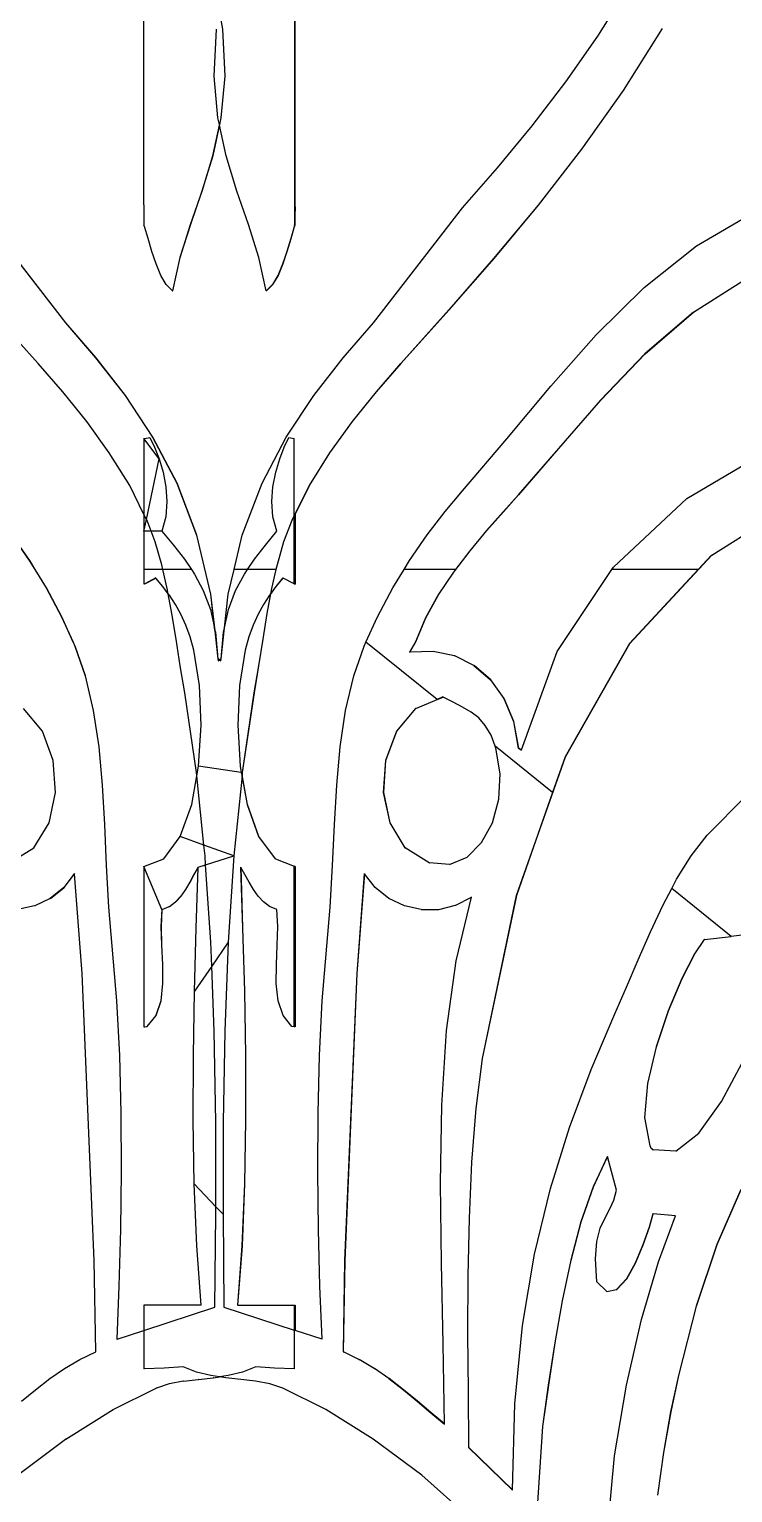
# Model space of a CAD drawing. Header units: inches. Extents: x 1397 to 20304, y -27267 to -746.
# Drawn here: x 2804.76 to 2811.62, y -9108.88 to -9094.61 of the extents above; entities that cross this region are included whole.
import ezdxf

# ---------------------------------------------------------------- set-up
doc = ezdxf.new("R2010")
doc.units = ezdxf.units.IN
doc.header["$LTSCALE"] = 17
doc.header["$MEASUREMENT"] = 0

msp = doc.modelspace()

# ---------------------------------------------------------------- linework, layer by layer
for p, q in [((2805.875, -9096.317), (2805.876, -9093.771)), ((2807.342, -9093.781), (2807.343, -9096.512)), ((2807.351, -9096.317), (2807.351, -9093.771)), ((2810.303, -9094.674), (2810.599, -9094.202)), ((2806.612, -9094.446), (2806.64, -9094.608)), ((2806.56, -9095.064), (2806.583, -9094.608)), ((2806.64, -9094.608), (2806.664, -9095.064)), ((2809.988, -9095.122), (2810.303, -9094.674)), ((2810.928, -9094.6), (2810.548, -9095.205)), ((2810.551, -9095.205), (2810.931, -9094.6)), ((2806.597, -9095.472), (2806.56, -9095.064)), ((2806.664, -9095.064), (2806.626, -9095.472)), ((2809.66, -9095.549), (2809.988, -9095.122)), ((2810.548, -9095.205), (2810.143, -9095.778)), ((2810.146, -9095.778), (2810.551, -9095.205)), ((2810.548, -9095.205), (2810.551, -9095.205)), ((2806.612, -9095.538), (2806.546, -9095.842)), ((2806.548, -9095.842), (2806.613, -9095.545)), ((2806.612, -9095.538), (2806.597, -9095.472)), ((2806.626, -9095.472), (2806.612, -9095.538)), ((2806.613, -9095.545), (2806.612, -9095.538)), ((2806.678, -9095.842), (2806.613, -9095.545)), ((2809.323, -9095.958), (2809.66, -9095.549)), ((2806.546, -9095.842), (2806.44, -9096.186)), ((2806.443, -9096.186), (2806.548, -9095.842)), ((2806.546, -9095.842), (2806.548, -9095.842)), ((2806.783, -9096.186), (2806.678, -9095.842)), ((2810.143, -9095.778), (2809.72, -9096.323)), ((2809.723, -9096.323), (2810.146, -9095.778)), ((2810.143, -9095.778), (2810.146, -9095.778)), ((2808.982, -9096.35), (2809.323, -9095.958)), ((2806.44, -9096.186), (2806.328, -9096.513)), ((2806.33, -9096.513), (2806.443, -9096.186)), ((2806.44, -9096.186), (2806.443, -9096.186)), ((2806.896, -9096.513), (2806.783, -9096.186)), ((2804.242, -9096.35), (2805.111, -9097.47)), ((2805.113, -9097.47), (2804.245, -9096.35)), ((2805.876, -9096.32), (2805.875, -9096.317)), ((2805.876, -9096.32), (2805.876, -9096.52)), ((2807.35, -9096.34), (2807.343, -9096.512)), ((2807.35, -9096.32), (2807.351, -9096.317)), ((2807.35, -9096.34), (2807.35, -9096.32)), ((2807.35, -9096.52), (2807.35, -9096.34)), ((2808.113, -9097.47), (2808.982, -9096.35)), ((2809.72, -9096.323), (2809.286, -9096.845)), ((2809.289, -9096.845), (2809.723, -9096.323)), ((2809.72, -9096.323), (2809.723, -9096.323)), ((2811.263, -9096.719), (2811.826, -9096.392)), ((2805.881, -9096.533), (2805.876, -9096.52)), ((2805.917, -9096.65), (2805.881, -9096.533)), ((2806.328, -9096.513), (2806.226, -9096.834)), ((2806.229, -9096.834), (2806.33, -9096.513)), ((2806.328, -9096.513), (2806.33, -9096.513)), ((2806.997, -9096.834), (2806.896, -9096.513)), ((2807.342, -9096.536), (2807.307, -9096.65)), ((2807.31, -9096.65), (2807.345, -9096.533)), ((2807.343, -9096.512), (2807.342, -9096.523)), ((2807.342, -9096.523), (2807.343, -9096.533)), ((2807.342, -9096.536), (2807.343, -9096.533)), ((2807.343, -9096.533), (2807.35, -9096.52)), ((2807.345, -9096.533), (2807.343, -9096.533)), ((2807.345, -9096.533), (2807.35, -9096.52)), ((2805.954, -9096.774), (2805.917, -9096.65)), ((2807.307, -9096.65), (2807.269, -9096.774)), ((2807.272, -9096.774), (2807.31, -9096.65)), ((2807.31, -9096.65), (2807.307, -9096.65)), ((2810.754, -9097.125), (2811.263, -9096.719)), ((2805.995, -9096.896), (2805.954, -9096.774)), ((2806.226, -9096.834), (2806.154, -9097.159)), ((2806.157, -9097.159), (2806.229, -9096.834)), ((2806.226, -9096.834), (2806.229, -9096.834)), ((2807.069, -9097.159), (2806.997, -9096.834)), ((2807.269, -9096.774), (2807.229, -9096.896)), ((2807.231, -9096.896), (2807.272, -9096.774)), ((2807.272, -9096.774), (2807.269, -9096.774)), ((2809.286, -9096.845), (2808.849, -9097.346)), ((2808.852, -9097.346), (2809.289, -9096.845)), ((2809.286, -9096.845), (2809.289, -9096.845)), ((2806.041, -9097.008), (2805.995, -9096.896)), ((2806.093, -9097.098), (2806.041, -9097.008)), ((2807.183, -9097.008), (2807.13, -9097.098)), ((2807.133, -9097.098), (2807.186, -9097.008)), ((2807.229, -9096.896), (2807.183, -9097.008)), ((2807.186, -9097.008), (2807.183, -9097.008)), ((2807.186, -9097.008), (2807.231, -9096.896)), ((2807.231, -9096.896), (2807.229, -9096.896)), ((2806.154, -9097.159), (2806.093, -9097.098)), ((2806.154, -9097.159), (2806.157, -9097.159)), ((2807.071, -9097.157), (2807.069, -9097.159)), ((2807.072, -9097.159), (2807.069, -9097.159)), ((2807.13, -9097.098), (2807.071, -9097.157)), ((2807.071, -9097.157), (2807.072, -9097.159)), ((2807.072, -9097.159), (2807.133, -9097.098)), ((2807.133, -9097.098), (2807.13, -9097.098)), ((2810.285, -9097.588), (2810.754, -9097.125)), ((2811.236, -9097.368), (2811.751, -9097.04)), ((2804.844, -9097.868), (2804.374, -9097.346)), ((2808.849, -9097.346), (2808.379, -9097.868)), ((2808.382, -9097.868), (2808.852, -9097.346)), ((2808.849, -9097.346), (2808.852, -9097.346)), ((2811.233, -9097.368), (2810.761, -9097.774)), ((2810.764, -9097.774), (2811.236, -9097.368)), ((2811.233, -9097.368), (2811.236, -9097.368)), ((2805.113, -9097.47), (2805.111, -9097.47)), ((2805.111, -9097.47), (2805.405, -9097.813)), ((2805.408, -9097.813), (2805.113, -9097.47)), ((2807.818, -9097.813), (2808.113, -9097.47)), ((2809.843, -9098.088), (2810.285, -9097.588)), ((2805.085, -9098.144), (2804.844, -9097.868)), ((2805.408, -9097.813), (2805.405, -9097.813)), ((2805.405, -9097.813), (2805.692, -9098.181)), ((2805.695, -9098.181), (2805.408, -9097.813)), ((2807.532, -9098.181), (2807.818, -9097.813)), ((2808.379, -9097.868), (2808.139, -9098.144)), ((2808.142, -9098.144), (2808.382, -9097.868)), ((2808.379, -9097.868), (2808.382, -9097.868)), ((2810.761, -9097.774), (2810.327, -9098.227)), ((2810.33, -9098.227), (2810.764, -9097.774)), ((2810.761, -9097.774), (2810.764, -9097.774)), ((2805.319, -9098.434), (2805.085, -9098.144)), ((2808.139, -9098.144), (2807.905, -9098.434)), ((2807.908, -9098.434), (2808.142, -9098.144)), ((2808.139, -9098.144), (2808.142, -9098.144)), ((2809.413, -9098.601), (2809.843, -9098.088)), ((2805.692, -9098.181), (2805.959, -9098.585)), ((2805.695, -9098.181), (2805.692, -9098.181)), ((2805.962, -9098.585), (2805.695, -9098.181)), ((2807.264, -9098.585), (2807.532, -9098.181)), ((2810.327, -9098.227), (2809.919, -9098.697)), ((2809.922, -9098.697), (2810.33, -9098.227)), ((2810.327, -9098.227), (2810.33, -9098.227)), ((2805.538, -9098.738), (2805.319, -9098.434)), ((2807.905, -9098.434), (2807.685, -9098.738)), ((2807.688, -9098.738), (2807.908, -9098.434)), ((2807.905, -9098.434), (2807.908, -9098.434)), ((2805.962, -9098.585), (2805.959, -9098.585)), ((2805.959, -9098.585), (2806.195, -9099.036)), ((2806.198, -9099.036), (2805.962, -9098.585)), ((2807.028, -9099.036), (2807.264, -9098.585)), ((2806.024, -9098.798), (2805.876, -9098.599)), ((2805.876, -9098.599), (2805.876, -9099.34)), ((2805.876, -9098.599), (2805.882, -9098.599)), ((2805.882, -9098.599), (2805.934, -9098.59)), ((2805.934, -9098.59), (2805.979, -9098.683)), ((2805.979, -9098.683), (2806.024, -9098.798)), ((2807.2, -9098.798), (2807.244, -9098.683)), ((2807.244, -9098.683), (2807.29, -9098.59)), ((2807.29, -9098.59), (2807.342, -9098.599)), ((2807.342, -9099.351), (2807.342, -9098.599)), ((2808.982, -9099.108), (2809.413, -9098.601)), ((2809.919, -9098.697), (2809.527, -9099.15)), ((2809.529, -9099.15), (2809.922, -9098.697)), ((2809.919, -9098.697), (2809.922, -9098.697)), ((2811.171, -9099.184), (2812.021, -9098.682)), ((2805.737, -9099.059), (2805.538, -9098.738)), ((2805.9, -9099.388), (2806.024, -9098.798)), ((2806.024, -9098.798), (2806.062, -9098.928)), ((2807.161, -9098.928), (2807.2, -9098.798)), ((2807.685, -9098.738), (2807.487, -9099.059)), ((2807.49, -9099.059), (2807.688, -9098.738)), ((2807.685, -9098.738), (2807.688, -9098.738)), ((2806.062, -9098.928), (2806.09, -9099.069)), ((2807.134, -9099.069), (2807.161, -9098.928)), ((2805.876, -9099.34), (2805.737, -9099.059)), ((2806.09, -9099.069), (2806.1, -9099.215)), ((2806.198, -9099.036), (2806.195, -9099.036)), ((2806.195, -9099.036), (2806.388, -9099.543)), ((2806.391, -9099.543), (2806.198, -9099.036)), ((2806.835, -9099.543), (2807.028, -9099.036)), ((2807.123, -9099.215), (2807.134, -9099.069)), ((2807.35, -9099.34), (2807.49, -9099.059)), ((2807.487, -9099.059), (2807.35, -9099.334)), ((2807.487, -9099.059), (2807.49, -9099.059)), ((2808.813, -9099.311), (2808.982, -9099.108)), ((2809.527, -9099.15), (2809.378, -9099.316)), ((2809.381, -9099.316), (2809.529, -9099.15)), ((2809.527, -9099.15), (2809.529, -9099.15)), ((2811.412, -9099.737), (2812.388, -9099.121)), ((2806.1, -9099.215), (2806.089, -9099.362)), ((2807.134, -9099.362), (2807.123, -9099.215)), ((2810.454, -9099.854), (2811.171, -9099.184)), ((2805.876, -9099.34), (2805.876, -9099.503)), ((2805.9, -9099.388), (2805.876, -9099.34)), ((2805.876, -9099.503), (2805.9, -9099.388)), ((2805.906, -9099.399), (2805.9, -9099.388)), ((2805.945, -9099.503), (2805.906, -9099.399)), ((2806.089, -9099.362), (2806.051, -9099.503)), ((2807.172, -9099.503), (2807.134, -9099.362)), ((2807.318, -9099.399), (2807.238, -9099.608)), ((2807.342, -9099.351), (2807.318, -9099.399)), ((2807.35, -9099.334), (2807.342, -9099.351)), ((2807.342, -9099.357), (2807.35, -9099.34)), ((2807.342, -9099.357), (2807.342, -9099.351)), ((2807.342, -9099.462), (2807.342, -9099.357)), ((2807.35, -9099.334), (2807.35, -9099.34)), ((2807.35, -9099.34), (2807.35, -9099.503)), ((2808.638, -9099.539), (2808.813, -9099.311)), ((2809.378, -9099.316), (2809.217, -9099.498)), ((2809.22, -9099.498), (2809.381, -9099.316)), ((2809.378, -9099.316), (2809.381, -9099.316)), ((2804.585, -9099.539), (2804.758, -9099.79)), ((2804.76, -9099.79), (2804.588, -9099.539)), ((2805.876, -9099.503), (2805.876, -9099.878)), ((2805.945, -9099.503), (2805.876, -9099.503)), ((2806.051, -9099.503), (2805.945, -9099.503)), ((2805.985, -9099.608), (2805.945, -9099.503)), ((2806.051, -9099.503), (2806.163, -9099.639)), ((2806.391, -9099.543), (2806.388, -9099.543)), ((2806.388, -9099.543), (2806.526, -9100.117)), ((2806.529, -9100.117), (2806.391, -9099.543)), ((2806.755, -9099.878), (2806.835, -9099.543)), ((2807.06, -9099.639), (2807.172, -9099.503)), ((2807.35, -9099.503), (2807.342, -9099.462)), ((2807.342, -9099.503), (2807.342, -9099.462)), ((2807.342, -9099.503), (2807.35, -9099.503)), ((2807.342, -9099.878), (2807.342, -9099.503)), ((2807.35, -9099.503), (2807.35, -9099.878)), ((2808.466, -9099.79), (2808.638, -9099.539)), ((2809.217, -9099.498), (2809.053, -9099.695)), ((2809.056, -9099.695), (2809.22, -9099.498)), ((2809.217, -9099.498), (2809.22, -9099.498)), ((2806.05, -9099.83), (2805.985, -9099.608)), ((2806.163, -9099.639), (2806.27, -9099.775)), ((2806.953, -9099.775), (2807.06, -9099.639)), ((2807.238, -9099.608), (2807.174, -9099.83)), ((2808.896, -9099.904), (2809.056, -9099.695)), ((2809.053, -9099.695), (2808.913, -9099.878)), ((2809.053, -9099.695), (2809.056, -9099.695)), ((2804.76, -9099.79), (2804.758, -9099.79)), ((2804.758, -9099.79), (2804.812, -9099.878)), ((2804.814, -9099.878), (2804.76, -9099.79)), ((2806.061, -9099.878), (2806.05, -9099.83)), ((2806.27, -9099.775), (2806.339, -9099.878)), ((2806.884, -9099.878), (2806.953, -9099.775)), ((2807.174, -9099.83), (2807.163, -9099.878)), ((2808.412, -9099.878), (2808.466, -9099.79)), ((2810.438, -9099.878), (2810.454, -9099.854)), ((2810.614, -9100.599), (2811.412, -9099.737)), ((2811.409, -9099.737), (2811.279, -9099.878)), ((2811.409, -9099.737), (2811.412, -9099.737)), ((2804.812, -9099.878), (2804.814, -9099.878)), ((2804.812, -9099.878), (2804.922, -9100.057)), ((2804.925, -9100.057), (2804.814, -9099.878)), ((2805.876, -9099.878), (2805.876, -9100.021)), ((2806.061, -9099.878), (2805.876, -9099.878)), ((2805.992, -9099.959), (2805.885, -9100.018)), ((2805.885, -9100.018), (2805.993, -9099.96)), ((2805.993, -9099.96), (2805.992, -9099.959)), ((2806.06, -9100.043), (2805.993, -9099.96)), ((2806.339, -9099.878), (2806.061, -9099.878)), ((2806.103, -9100.063), (2806.061, -9099.878)), ((2806.339, -9099.878), (2806.368, -9099.921)), ((2806.368, -9099.921), (2806.454, -9100.082)), ((2806.697, -9100.117), (2806.755, -9099.878)), ((2806.884, -9099.878), (2806.755, -9099.878)), ((2806.77, -9100.082), (2806.855, -9099.921)), ((2806.855, -9099.921), (2806.884, -9099.878)), ((2807.163, -9099.878), (2806.884, -9099.878)), ((2807.163, -9099.878), (2807.121, -9100.063)), ((2807.231, -9099.959), (2807.163, -9100.043)), ((2807.166, -9100.043), (2807.233, -9099.96)), ((2807.233, -9099.96), (2807.231, -9099.959)), ((2807.342, -9100.018), (2807.233, -9099.96)), ((2807.342, -9099.878), (2807.35, -9099.878)), ((2807.342, -9100.016), (2807.342, -9099.878)), ((2807.35, -9099.878), (2807.35, -9100.021)), ((2808.301, -9100.057), (2808.412, -9099.878)), ((2808.913, -9099.878), (2808.412, -9099.878)), ((2808.893, -9099.904), (2808.746, -9100.123)), ((2808.749, -9100.123), (2808.896, -9099.904)), ((2808.913, -9099.878), (2808.893, -9099.904)), ((2808.893, -9099.904), (2808.896, -9099.904)), ((2809.904, -9100.678), (2810.438, -9099.878)), ((2811.279, -9099.878), (2810.438, -9099.878)), ((2811.279, -9099.878), (2810.611, -9100.599)), ((2804.922, -9100.057), (2805.072, -9100.337)), ((2804.925, -9100.057), (2804.922, -9100.057)), ((2805.075, -9100.337), (2804.925, -9100.057)), ((2805.885, -9100.018), (2805.876, -9100.021)), ((2805.885, -9100.018), (2805.885, -9100.016)), ((2806.112, -9100.113), (2806.06, -9100.043)), ((2806.112, -9100.113), (2806.103, -9100.063)), ((2806.124, -9100.128), (2806.112, -9100.113)), ((2806.148, -9100.306), (2806.112, -9100.113)), ((2806.182, -9100.218), (2806.124, -9100.128)), ((2806.454, -9100.082), (2806.523, -9100.268)), ((2806.529, -9100.117), (2806.526, -9100.117)), ((2806.526, -9100.117), (2806.56, -9100.421)), ((2806.565, -9100.446), (2806.529, -9100.117)), ((2806.661, -9100.446), (2806.697, -9100.117)), ((2806.701, -9100.268), (2806.77, -9100.082)), ((2807.1, -9100.128), (2807.042, -9100.218)), ((2807.111, -9100.113), (2807.075, -9100.306)), ((2807.078, -9100.306), (2807.114, -9100.113)), ((2807.111, -9100.113), (2807.1, -9100.128)), ((2807.121, -9100.063), (2807.111, -9100.113)), ((2807.115, -9100.107), (2807.111, -9100.113)), ((2807.114, -9100.113), (2807.166, -9100.043)), ((2807.114, -9100.113), (2807.115, -9100.107)), ((2807.163, -9100.043), (2807.115, -9100.107)), ((2807.166, -9100.043), (2807.163, -9100.043)), ((2807.342, -9100.016), (2807.35, -9100.021)), ((2807.342, -9100.018), (2807.342, -9100.016)), ((2807.342, -9100.018), (2807.35, -9100.021)), ((2808.152, -9100.337), (2808.301, -9100.057)), ((2808.746, -9100.123), (2808.621, -9100.349)), ((2808.623, -9100.349), (2808.749, -9100.123)), ((2808.746, -9100.123), (2808.749, -9100.123)), ((2806.235, -9100.314), (2806.182, -9100.218)), ((2806.523, -9100.268), (2806.563, -9100.446)), ((2806.661, -9100.446), (2806.701, -9100.268)), ((2807.042, -9100.218), (2806.988, -9100.314)), ((2805.075, -9100.337), (2805.072, -9100.337)), ((2805.072, -9100.337), (2805.184, -9100.586)), ((2805.186, -9100.585), (2805.075, -9100.337)), ((2806.19, -9100.557), (2806.148, -9100.306)), ((2806.283, -9100.419), (2806.235, -9100.314)), ((2806.325, -9100.534), (2806.283, -9100.419)), ((2806.565, -9100.446), (2806.56, -9100.421)), ((2806.56, -9100.421), (2806.563, -9100.446)), ((2806.941, -9100.419), (2806.899, -9100.534)), ((2806.988, -9100.314), (2806.941, -9100.419)), ((2807.075, -9100.306), (2807.034, -9100.557)), ((2807.037, -9100.557), (2807.078, -9100.306)), ((2807.075, -9100.306), (2807.078, -9100.306)), ((2808.04, -9100.585), (2808.152, -9100.337)), ((2808.621, -9100.349), (2808.525, -9100.581)), ((2808.528, -9100.581), (2808.623, -9100.349)), ((2808.621, -9100.349), (2808.623, -9100.349)), ((2805.184, -9100.586), (2805.186, -9100.585)), ((2805.204, -9100.624), (2805.186, -9100.585)), ((2806.23, -9100.815), (2806.19, -9100.557)), ((2806.361, -9100.664), (2806.325, -9100.534)), ((2806.563, -9100.446), (2806.568, -9100.472)), ((2806.563, -9100.446), (2806.596, -9100.747)), ((2806.574, -9100.487), (2806.565, -9100.446)), ((2806.568, -9100.472), (2806.565, -9100.446)), ((2806.568, -9100.472), (2806.572, -9100.487)), ((2806.572, -9100.487), (2806.574, -9100.487)), ((2806.572, -9100.487), (2806.596, -9100.747)), ((2806.599, -9100.747), (2806.574, -9100.487)), ((2806.627, -9100.747), (2806.661, -9100.446)), ((2806.627, -9100.747), (2806.652, -9100.487)), ((2806.652, -9100.487), (2806.661, -9100.446)), ((2806.899, -9100.534), (2806.863, -9100.664)), ((2807.034, -9100.557), (2806.993, -9100.815)), ((2806.996, -9100.815), (2807.037, -9100.557)), ((2807.034, -9100.557), (2807.037, -9100.557)), ((2808.023, -9100.624), (2808.04, -9100.585)), ((2808.734, -9101.144), (2808.04, -9100.585)), ((2808.525, -9100.581), (2808.466, -9100.685)), ((2808.469, -9100.684), (2808.528, -9100.581)), ((2808.525, -9100.581), (2808.528, -9100.581)), ((2805.184, -9100.586), (2805.201, -9100.624)), ((2805.201, -9100.624), (2805.302, -9100.913)), ((2805.204, -9100.624), (2805.201, -9100.624)), ((2805.305, -9100.913), (2805.204, -9100.624)), ((2806.416, -9101.007), (2806.361, -9100.664)), ((2806.863, -9100.664), (2806.807, -9101.007)), ((2807.922, -9100.913), (2808.023, -9100.624)), ((2808.466, -9100.685), (2808.469, -9100.684)), ((2808.696, -9100.675), (2808.469, -9100.684)), ((2808.905, -9100.719), (2808.696, -9100.675)), ((2808.905, -9100.719), (2808.908, -9100.719)), ((2809.094, -9100.812), (2808.908, -9100.719)), ((2809.557, -9101.637), (2809.904, -9100.678)), ((2810.611, -9100.599), (2809.982, -9101.705)), ((2809.985, -9101.705), (2810.614, -9100.599)), ((2810.611, -9100.599), (2810.614, -9100.599)), ((2806.274, -9101.079), (2806.23, -9100.815)), ((2806.596, -9100.747), (2806.599, -9100.747)), ((2806.596, -9100.747), (2806.598, -9100.768)), ((2806.598, -9100.768), (2806.613, -9100.757)), ((2806.613, -9100.757), (2806.599, -9100.747)), ((2806.599, -9100.749), (2806.599, -9100.747)), ((2806.613, -9100.757), (2806.627, -9100.747)), ((2806.613, -9100.757), (2806.626, -9100.768)), ((2806.626, -9100.768), (2806.627, -9100.747)), ((2806.993, -9100.815), (2806.95, -9101.079)), ((2806.952, -9101.079), (2806.996, -9100.815)), ((2806.993, -9100.815), (2806.996, -9100.815)), ((2809.094, -9100.812), (2809.097, -9100.812)), ((2809.094, -9100.812), (2809.256, -9100.952)), ((2809.259, -9100.952), (2809.097, -9100.812)), ((2805.302, -9100.913), (2805.382, -9101.251)), ((2805.305, -9100.913), (2805.302, -9100.913)), ((2805.385, -9101.251), (2805.305, -9100.913)), ((2806.433, -9101.396), (2806.416, -9101.007)), ((2806.807, -9101.007), (2806.791, -9101.396)), ((2807.841, -9101.251), (2807.922, -9100.913)), ((2809.256, -9100.952), (2809.386, -9101.135)), ((2809.256, -9100.952), (2809.259, -9100.952)), ((2809.389, -9101.135), (2809.259, -9100.952)), ((2806.389, -9101.856), (2806.274, -9101.079)), ((2806.95, -9101.079), (2806.835, -9101.856)), ((2806.838, -9101.856), (2806.952, -9101.079)), ((2806.95, -9101.079), (2806.952, -9101.079)), ((2808.526, -9101.233), (2808.734, -9101.144)), ((2808.79, -9101.12), (2808.734, -9101.144)), ((2808.734, -9101.144), (2808.792, -9101.121)), ((2808.792, -9101.121), (2808.79, -9101.12)), ((2808.891, -9101.172), (2808.792, -9101.121)), ((2809.386, -9101.135), (2809.478, -9101.358)), ((2809.386, -9101.135), (2809.389, -9101.135)), ((2809.481, -9101.358), (2809.389, -9101.135)), ((2804.887, -9101.453), (2804.7, -9101.233)), ((2805.382, -9101.251), (2805.435, -9101.607)), ((2805.385, -9101.251), (2805.382, -9101.251)), ((2805.438, -9101.607), (2805.385, -9101.251)), ((2807.788, -9101.607), (2807.841, -9101.251)), ((2808.524, -9101.233), (2808.337, -9101.453)), ((2808.34, -9101.453), (2808.526, -9101.233)), ((2808.526, -9101.233), (2808.524, -9101.233)), ((2808.983, -9101.219), (2808.891, -9101.172)), ((2809.066, -9101.267), (2808.983, -9101.219)), ((2809.14, -9101.325), (2809.066, -9101.267)), ((2806.409, -9101.796), (2806.433, -9101.396)), ((2806.791, -9101.396), (2806.815, -9101.796)), ((2809.204, -9101.398), (2809.14, -9101.325)), ((2809.26, -9101.493), (2809.204, -9101.398)), ((2809.478, -9101.358), (2809.481, -9101.358)), ((2809.478, -9101.358), (2809.527, -9101.618)), ((2809.529, -9101.618), (2809.481, -9101.358)), ((2804.992, -9101.739), (2804.887, -9101.453)), ((2808.337, -9101.453), (2808.232, -9101.739)), ((2808.235, -9101.739), (2808.34, -9101.453)), ((2808.337, -9101.453), (2808.34, -9101.453)), ((2809.299, -9101.599), (2809.26, -9101.493)), ((2805.435, -9101.607), (2805.468, -9101.979)), ((2805.438, -9101.607), (2805.435, -9101.607)), ((2805.471, -9101.979), (2805.438, -9101.607)), ((2807.755, -9101.979), (2807.788, -9101.607)), ((2809.86, -9102.051), (2809.299, -9101.599)), ((2809.306, -9101.618), (2809.299, -9101.599)), ((2809.348, -9101.868), (2809.306, -9101.618)), ((2809.51, -9103.055), (2809.985, -9101.705)), ((2809.527, -9101.618), (2809.529, -9101.618)), ((2809.557, -9101.637), (2809.529, -9101.618)), ((2809.529, -9101.618), (2809.556, -9101.639)), ((2809.556, -9101.639), (2809.557, -9101.637)), ((2809.982, -9101.705), (2809.86, -9102.051)), ((2809.982, -9101.705), (2809.985, -9101.705)), ((2805.014, -9102.05), (2804.992, -9101.739)), ((2806.392, -9101.889), (2806.389, -9101.856)), ((2806.392, -9101.889), (2806.409, -9101.796)), ((2806.825, -9101.855), (2806.409, -9101.796)), ((2806.815, -9101.796), (2806.825, -9101.855)), ((2806.835, -9101.856), (2806.825, -9101.855)), ((2806.825, -9101.855), (2806.832, -9101.889)), ((2806.835, -9101.856), (2806.833, -9101.879)), ((2806.834, -9101.889), (2806.838, -9101.856)), ((2806.835, -9101.856), (2806.838, -9101.856)), ((2808.232, -9101.739), (2808.21, -9102.05)), ((2808.213, -9102.05), (2808.235, -9101.739)), ((2808.232, -9101.739), (2808.235, -9101.739)), ((2809.335, -9102.116), (2809.348, -9101.868)), ((2805.468, -9101.979), (2805.49, -9102.365)), ((2805.471, -9101.979), (2805.468, -9101.979)), ((2805.493, -9102.365), (2805.471, -9101.979)), ((2806.342, -9102.17), (2806.392, -9101.889)), ((2806.461, -9102.565), (2806.392, -9101.889)), ((2806.832, -9101.889), (2806.752, -9102.669)), ((2806.833, -9101.879), (2806.832, -9101.889)), ((2806.832, -9101.889), (2806.833, -9101.899)), ((2806.834, -9101.889), (2806.833, -9101.879)), ((2806.833, -9101.899), (2806.834, -9101.889)), ((2806.833, -9101.899), (2806.882, -9102.17)), ((2806.885, -9102.17), (2806.834, -9101.889)), ((2807.734, -9102.365), (2807.755, -9101.979)), ((2804.951, -9102.348), (2805.014, -9102.05)), ((2808.21, -9102.05), (2808.213, -9102.05)), ((2808.21, -9102.05), (2808.272, -9102.348)), ((2808.275, -9102.348), (2808.213, -9102.05)), ((2809.273, -9102.346), (2809.335, -9102.116)), ((2809.86, -9102.051), (2809.507, -9103.055)), ((2811.367, -9102.468), (2811.749, -9102.084)), ((2806.229, -9102.482), (2806.342, -9102.17)), ((2806.885, -9102.17), (2806.882, -9102.17)), ((2806.882, -9102.17), (2806.994, -9102.482)), ((2806.997, -9102.482), (2806.885, -9102.17)), ((2804.802, -9102.59), (2804.951, -9102.348)), ((2805.49, -9102.365), (2805.508, -9102.763)), ((2805.493, -9102.365), (2805.49, -9102.365)), ((2805.511, -9102.763), (2805.493, -9102.365)), ((2807.715, -9102.763), (2807.734, -9102.365)), ((2808.272, -9102.348), (2808.275, -9102.348)), ((2808.272, -9102.348), (2808.421, -9102.59)), ((2808.424, -9102.59), (2808.275, -9102.348)), ((2809.168, -9102.54), (2809.273, -9102.346)), ((2806.069, -9102.697), (2806.229, -9102.482)), ((2806.461, -9102.565), (2806.229, -9102.482)), ((2806.752, -9102.669), (2806.461, -9102.565)), ((2806.472, -9102.669), (2806.461, -9102.565)), ((2806.997, -9102.482), (2806.994, -9102.482)), ((2806.994, -9102.482), (2807.154, -9102.697)), ((2807.157, -9102.697), (2806.997, -9102.482)), ((2809.027, -9102.681), (2809.168, -9102.54)), ((2811.213, -9102.668), (2811.367, -9102.468)), ((2804.566, -9102.738), (2804.802, -9102.59)), ((2805.876, -9102.773), (2806.069, -9102.697)), ((2806.477, -9102.756), (2806.472, -9102.669)), ((2806.477, -9102.756), (2806.752, -9102.669)), ((2806.752, -9102.669), (2806.696, -9103.512)), ((2807.157, -9102.697), (2807.154, -9102.697)), ((2807.157, -9102.697), (2807.342, -9102.771)), ((2808.421, -9102.59), (2808.424, -9102.59)), ((2808.658, -9102.738), (2808.424, -9102.59)), ((2808.855, -9102.753), (2809.027, -9102.681)), ((2811.07, -9102.897), (2811.213, -9102.668)), ((2805.199, -9102.841), (2805.094, -9102.979)), ((2805.097, -9102.979), (2805.199, -9102.845)), ((2805.199, -9102.845), (2805.199, -9102.841)), ((2805.273, -9103.816), (2805.199, -9102.845)), ((2805.508, -9102.763), (2805.531, -9103.171)), ((2805.511, -9102.763), (2805.508, -9102.763)), ((2805.534, -9103.171), (2805.511, -9102.763)), ((2805.876, -9102.773), (2805.876, -9104.336)), ((2806.051, -9103.194), (2805.876, -9102.773)), ((2806.363, -9102.852), (2806.322, -9102.925)), ((2806.325, -9102.925), (2806.366, -9102.852)), ((2806.405, -9102.779), (2806.363, -9102.852)), ((2806.366, -9102.852), (2806.363, -9102.852)), ((2806.366, -9102.852), (2806.405, -9102.784)), ((2806.385, -9103.374), (2806.405, -9102.784)), ((2806.405, -9102.779), (2806.477, -9102.756)), ((2806.405, -9102.784), (2806.405, -9102.779)), ((2806.527, -9103.512), (2806.477, -9102.756)), ((2806.819, -9102.779), (2806.838, -9103.374)), ((2806.822, -9102.784), (2806.819, -9102.779)), ((2806.841, -9103.374), (2806.822, -9102.784)), ((2806.861, -9102.852), (2806.822, -9102.784)), ((2806.901, -9102.925), (2806.861, -9102.852)), ((2807.35, -9102.773), (2807.342, -9102.771)), ((2807.342, -9102.793), (2807.342, -9102.771)), ((2807.342, -9102.793), (2807.35, -9102.773)), ((2807.342, -9104.336), (2807.342, -9102.793)), ((2807.35, -9102.773), (2807.35, -9104.336)), ((2807.692, -9103.171), (2807.715, -9102.763)), ((2808.025, -9102.841), (2807.951, -9103.816)), ((2807.954, -9103.816), (2808.027, -9102.845)), ((2808.027, -9102.845), (2808.025, -9102.841)), ((2808.129, -9102.979), (2808.027, -9102.845)), ((2808.658, -9102.738), (2808.661, -9102.738)), ((2808.855, -9102.753), (2808.661, -9102.738)), ((2805.094, -9102.979), (2804.962, -9103.084)), ((2804.964, -9103.084), (2805.097, -9102.979)), ((2805.097, -9102.979), (2805.094, -9102.979)), ((2806.281, -9102.996), (2806.235, -9103.061)), ((2806.238, -9103.061), (2806.283, -9102.996)), ((2806.322, -9102.925), (2806.281, -9102.996)), ((2806.281, -9102.996), (2806.283, -9102.996)), ((2806.283, -9102.996), (2806.325, -9102.925)), ((2806.322, -9102.925), (2806.325, -9102.925)), ((2806.943, -9102.996), (2806.901, -9102.925)), ((2806.988, -9103.061), (2806.943, -9102.996)), ((2808.262, -9103.084), (2808.129, -9102.979)), ((2810.938, -9103.147), (2811.022, -9102.988)), ((2811.022, -9102.988), (2811.07, -9102.897)), ((2811.602, -9103.455), (2811.022, -9102.988)), ((2804.962, -9103.084), (2804.812, -9103.156)), ((2804.964, -9103.084), (2804.962, -9103.084)), ((2806.126, -9103.163), (2806.183, -9103.117)), ((2806.235, -9103.061), (2806.183, -9103.117)), ((2806.183, -9103.117), (2806.186, -9103.117)), ((2806.186, -9103.117), (2806.238, -9103.061)), ((2806.235, -9103.061), (2806.238, -9103.061)), ((2807.04, -9103.117), (2806.988, -9103.061)), ((2807.101, -9103.163), (2807.04, -9103.117)), ((2808.415, -9103.156), (2808.262, -9103.084)), ((2808.752, -9103.191), (2808.915, -9103.15)), ((2808.915, -9103.15), (2808.918, -9103.15)), ((2808.918, -9103.15), (2809.07, -9103.071)), ((2808.919, -9103.693), (2809.07, -9103.071)), ((2809.07, -9103.071), (2809.07, -9103.07)), ((2809.507, -9103.055), (2809.173, -9104.646)), ((2809.176, -9104.646), (2809.51, -9103.055)), ((2809.507, -9103.055), (2809.51, -9103.055)), ((2810.814, -9103.412), (2810.938, -9103.147)), ((2804.809, -9103.156), (2804.647, -9103.192)), ((2804.812, -9103.156), (2804.809, -9103.156)), ((2805.531, -9103.171), (2805.609, -9104.084)), ((2805.534, -9103.171), (2805.531, -9103.171)), ((2805.612, -9104.084), (2805.534, -9103.171)), ((2806.051, -9103.194), (2806.043, -9103.358)), ((2806.045, -9103.358), (2806.054, -9103.194)), ((2806.051, -9103.194), (2806.054, -9103.194)), ((2806.054, -9103.194), (2806.123, -9103.163)), ((2806.123, -9103.163), (2806.126, -9103.163)), ((2807.172, -9103.194), (2807.101, -9103.163)), ((2807.181, -9103.358), (2807.172, -9103.194)), ((2807.614, -9104.084), (2807.692, -9103.171)), ((2808.58, -9103.192), (2808.415, -9103.156)), ((2808.58, -9103.192), (2808.583, -9103.192)), ((2808.583, -9103.192), (2808.749, -9103.191)), ((2808.749, -9103.191), (2808.752, -9103.191)), ((2806.043, -9103.358), (2806.048, -9103.54)), ((2806.043, -9103.358), (2806.045, -9103.358)), ((2806.051, -9103.54), (2806.045, -9103.358)), ((2806.369, -9103.989), (2806.385, -9103.374)), ((2806.838, -9103.374), (2806.855, -9103.989)), ((2806.841, -9103.374), (2806.838, -9103.374)), ((2806.858, -9103.989), (2806.841, -9103.374)), ((2807.176, -9103.54), (2807.181, -9103.358)), ((2810.696, -9103.682), (2810.814, -9103.412)), ((2806.048, -9103.54), (2806.051, -9103.54)), ((2806.048, -9103.54), (2806.056, -9103.729)), ((2806.059, -9103.729), (2806.051, -9103.54)), ((2806.536, -9103.745), (2806.527, -9103.512)), ((2806.696, -9103.512), (2806.536, -9103.745)), ((2806.696, -9103.512), (2806.663, -9104.38)), ((2807.167, -9103.729), (2807.176, -9103.54)), ((2811.338, -9103.484), (2811.245, -9103.625)), ((2811.247, -9103.625), (2811.341, -9103.484)), ((2811.341, -9103.484), (2811.338, -9103.484)), ((2811.341, -9103.484), (2811.602, -9103.455)), ((2811.707, -9103.443), (2811.602, -9103.455)), ((2808.827, -9104.374), (2808.919, -9103.693)), ((2810.581, -9103.951), (2810.696, -9103.682)), ((2811.245, -9103.625), (2811.121, -9103.867)), ((2811.124, -9103.867), (2811.247, -9103.625)), ((2811.245, -9103.625), (2811.247, -9103.625)), ((2805.39, -9106.616), (2805.273, -9103.816)), ((2806.056, -9103.729), (2806.059, -9103.729)), ((2806.056, -9103.729), (2806.057, -9103.914)), ((2806.06, -9103.914), (2806.059, -9103.729)), ((2806.536, -9103.745), (2806.369, -9103.989)), ((2806.56, -9104.38), (2806.536, -9103.745)), ((2807.166, -9103.914), (2807.167, -9103.729)), ((2807.951, -9103.816), (2807.833, -9106.616)), ((2807.836, -9106.616), (2807.954, -9103.816)), ((2807.954, -9103.816), (2807.951, -9103.816)), ((2811.121, -9103.867), (2810.989, -9104.18)), ((2810.992, -9104.18), (2811.124, -9103.867)), ((2811.121, -9103.867), (2811.124, -9103.867)), ((2806.057, -9103.914), (2806.039, -9104.084)), ((2806.042, -9104.084), (2806.06, -9103.914)), ((2806.057, -9103.914), (2806.06, -9103.914)), ((2806.358, -9104.617), (2806.369, -9103.989)), ((2806.855, -9103.989), (2806.866, -9104.617)), ((2806.858, -9103.989), (2806.855, -9103.989)), ((2806.868, -9104.617), (2806.858, -9103.989)), ((2807.184, -9104.084), (2807.166, -9103.914)), ((2810.469, -9104.21), (2810.581, -9103.951)), ((2805.609, -9104.084), (2805.637, -9104.618)), ((2805.612, -9104.084), (2805.609, -9104.084)), ((2805.639, -9104.618), (2805.612, -9104.084)), ((2806.039, -9104.084), (2805.992, -9104.227)), ((2805.995, -9104.227), (2806.042, -9104.084)), ((2806.039, -9104.084), (2806.042, -9104.084)), ((2807.232, -9104.227), (2807.184, -9104.084)), ((2807.587, -9104.618), (2807.614, -9104.084)), ((2805.992, -9104.227), (2805.904, -9104.335)), ((2805.907, -9104.335), (2805.995, -9104.227)), ((2805.992, -9104.227), (2805.995, -9104.227)), ((2807.319, -9104.335), (2807.232, -9104.227)), ((2810.238, -9104.754), (2810.469, -9104.21)), ((2810.989, -9104.18), (2810.87, -9104.531)), ((2810.873, -9104.531), (2810.992, -9104.18)), ((2810.989, -9104.18), (2810.992, -9104.18)), ((2805.876, -9104.336), (2805.885, -9104.336)), ((2805.885, -9104.336), (2805.904, -9104.335)), ((2805.904, -9104.335), (2805.907, -9104.335)), ((2806.575, -9105.266), (2806.56, -9104.38)), ((2806.663, -9104.38), (2806.648, -9105.266)), ((2807.342, -9104.336), (2807.319, -9104.335)), ((2807.35, -9104.336), (2807.342, -9104.336)), ((2808.781, -9105.101), (2808.827, -9104.374)), ((2810.87, -9104.531), (2810.786, -9104.888)), ((2810.789, -9104.888), (2810.873, -9104.531)), ((2810.87, -9104.531), (2810.873, -9104.531)), ((2805.637, -9104.618), (2805.651, -9105.178)), ((2805.639, -9104.618), (2805.637, -9104.618)), ((2805.654, -9105.178), (2805.639, -9104.618)), ((2806.356, -9105.246), (2806.358, -9104.617)), ((2806.866, -9104.617), (2806.867, -9105.246)), ((2806.868, -9104.617), (2806.866, -9104.617)), ((2806.87, -9105.246), (2806.868, -9104.617)), ((2807.573, -9105.178), (2807.587, -9104.618)), ((2809.173, -9104.646), (2809.112, -9105.134)), ((2809.114, -9105.134), (2809.176, -9104.646)), ((2809.173, -9104.646), (2809.176, -9104.646)), ((2811.506, -9105.066), (2811.709, -9104.687)), ((2810.026, -9105.319), (2810.238, -9104.754)), ((2810.786, -9104.888), (2810.758, -9105.221)), ((2810.761, -9105.221), (2810.789, -9104.888)), ((2810.786, -9104.888), (2810.789, -9104.888)), ((2808.769, -9105.862), (2808.781, -9105.101)), ((2809.112, -9105.134), (2809.07, -9105.656)), ((2809.073, -9105.656), (2809.114, -9105.134)), ((2809.112, -9105.134), (2809.114, -9105.134)), ((2811.287, -9105.373), (2811.506, -9105.066)), ((2805.651, -9105.178), (2805.653, -9105.748)), ((2805.654, -9105.178), (2805.651, -9105.178)), ((2805.656, -9105.748), (2805.654, -9105.178)), ((2806.366, -9105.868), (2806.356, -9105.246)), ((2806.576, -9106.091), (2806.575, -9105.266)), ((2806.648, -9105.266), (2806.647, -9106.165)), ((2806.867, -9105.246), (2806.857, -9105.868)), ((2806.86, -9105.868), (2806.87, -9105.246)), ((2806.87, -9105.246), (2806.867, -9105.246)), ((2807.57, -9105.748), (2807.573, -9105.178)), ((2810.758, -9105.221), (2810.761, -9105.221)), ((2810.758, -9105.221), (2810.808, -9105.496)), ((2810.811, -9105.496), (2810.761, -9105.221)), ((2809.839, -9105.915), (2810.026, -9105.319)), ((2811.062, -9105.549), (2811.287, -9105.373)), ((2810.808, -9105.496), (2810.814, -9105.509)), ((2810.808, -9105.496), (2810.811, -9105.496)), ((2810.817, -9105.509), (2810.811, -9105.496)), ((2810.814, -9105.509), (2810.817, -9105.509)), ((2810.814, -9105.509), (2810.818, -9105.516)), ((2810.82, -9105.516), (2810.817, -9105.509)), ((2810.818, -9105.516), (2810.823, -9105.523)), ((2810.818, -9105.516), (2810.82, -9105.516)), ((2810.825, -9105.523), (2810.82, -9105.516)), ((2810.823, -9105.523), (2810.825, -9105.523)), ((2810.823, -9105.523), (2810.828, -9105.528)), ((2810.831, -9105.528), (2810.825, -9105.523)), ((2810.828, -9105.528), (2810.831, -9105.528)), ((2810.828, -9105.528), (2810.837, -9105.537)), ((2810.84, -9105.537), (2810.831, -9105.528)), ((2810.837, -9105.537), (2810.84, -9105.537)), ((2811.062, -9105.549), (2810.84, -9105.537)), ((2809.07, -9105.656), (2809.046, -9106.203)), ((2809.049, -9106.203), (2809.073, -9105.656)), ((2809.07, -9105.656), (2809.073, -9105.656)), ((2810.395, -9105.6), (2810.255, -9105.897)), ((2810.258, -9105.897), (2810.396, -9105.603)), ((2810.396, -9105.603), (2810.395, -9105.6)), ((2810.484, -9105.931), (2810.396, -9105.603)), ((2805.653, -9105.748), (2805.646, -9106.315)), ((2805.649, -9106.315), (2805.656, -9105.748)), ((2805.656, -9105.748), (2805.653, -9105.748)), ((2807.577, -9106.315), (2807.57, -9105.748)), ((2808.777, -9106.642), (2808.769, -9105.862)), ((2806.391, -9106.473), (2806.366, -9105.868)), ((2806.366, -9105.868), (2806.576, -9106.091)), ((2806.857, -9105.868), (2806.832, -9106.473)), ((2806.835, -9106.473), (2806.86, -9105.868)), ((2806.86, -9105.868), (2806.857, -9105.868)), ((2809.684, -9106.555), (2809.839, -9105.915)), ((2810.255, -9105.897), (2810.136, -9106.238)), ((2810.139, -9106.238), (2810.258, -9105.897)), ((2810.258, -9105.897), (2810.255, -9105.897)), ((2810.459, -9106.027), (2810.484, -9105.931)), ((2811.695, -9105.922), (2811.463, -9106.46)), ((2811.465, -9106.46), (2811.698, -9105.922)), ((2806.576, -9106.091), (2806.647, -9106.165)), ((2806.576, -9106.165), (2806.576, -9106.091)), ((2810.372, -9106.2), (2810.419, -9106.112)), ((2810.419, -9106.112), (2810.459, -9106.027)), ((2806.568, -9107.072), (2806.576, -9106.165)), ((2806.647, -9106.165), (2806.655, -9107.072)), ((2809.046, -9106.203), (2809.035, -9106.764)), ((2809.037, -9106.764), (2809.049, -9106.203)), ((2809.046, -9106.203), (2809.049, -9106.203)), ((2810.136, -9106.238), (2810.037, -9106.612)), ((2810.04, -9106.612), (2810.139, -9106.238)), ((2810.136, -9106.238), (2810.139, -9106.238)), ((2810.326, -9106.302), (2810.372, -9106.2)), ((2810.801, -9106.292), (2810.742, -9106.463)), ((2810.745, -9106.463), (2810.804, -9106.292)), ((2810.837, -9106.16), (2810.801, -9106.292)), ((2810.801, -9106.292), (2810.804, -9106.292)), ((2810.804, -9106.292), (2810.84, -9106.16)), ((2810.84, -9106.16), (2810.837, -9106.16)), ((2811.058, -9106.18), (2810.84, -9106.16)), ((2810.892, -9106.629), (2811.058, -9106.18)), ((2805.646, -9106.315), (2805.632, -9106.865)), ((2805.635, -9106.865), (2805.649, -9106.315)), ((2805.649, -9106.315), (2805.646, -9106.315)), ((2807.592, -9106.865), (2807.577, -9106.315)), ((2810.278, -9106.601), (2810.292, -9106.432)), ((2810.292, -9106.432), (2810.326, -9106.302)), ((2806.434, -9107.051), (2806.391, -9106.473)), ((2806.832, -9106.473), (2806.789, -9107.051)), ((2806.792, -9107.051), (2806.835, -9106.473)), ((2806.835, -9106.473), (2806.832, -9106.473)), ((2809.567, -9107.251), (2809.684, -9106.555)), ((2810.742, -9106.463), (2810.667, -9106.641)), ((2810.67, -9106.641), (2810.745, -9106.463)), ((2810.742, -9106.463), (2810.745, -9106.463)), ((2811.463, -9106.46), (2811.261, -9107.061)), ((2811.263, -9107.061), (2811.465, -9106.46)), ((2811.463, -9106.46), (2811.465, -9106.46)), ((2805.405, -9107.508), (2805.39, -9106.616)), ((2807.833, -9106.616), (2807.818, -9107.508)), ((2807.821, -9107.508), (2807.836, -9106.616)), ((2807.833, -9106.616), (2807.836, -9106.616)), ((2808.793, -9107.43), (2808.777, -9106.642)), ((2810.037, -9106.612), (2809.953, -9107.01)), ((2809.956, -9107.01), (2810.04, -9106.612)), ((2810.037, -9106.612), (2810.04, -9106.612)), ((2810.292, -9106.823), (2810.278, -9106.601)), ((2810.667, -9106.641), (2810.58, -9106.796)), ((2810.583, -9106.796), (2810.67, -9106.641)), ((2810.667, -9106.641), (2810.67, -9106.641)), ((2810.728, -9107.19), (2810.892, -9106.629)), ((2805.632, -9106.865), (2805.611, -9107.383)), ((2805.614, -9107.382), (2805.635, -9106.865)), ((2805.635, -9106.865), (2805.632, -9106.865)), ((2807.612, -9107.382), (2807.592, -9106.865)), ((2809.035, -9106.764), (2809.032, -9107.331)), ((2809.035, -9106.764), (2809.037, -9106.764)), ((2809.035, -9107.331), (2809.037, -9106.764)), ((2810.388, -9106.918), (2810.292, -9106.823)), ((2810.58, -9106.796), (2810.485, -9106.899)), ((2810.488, -9106.899), (2810.583, -9106.796)), ((2810.58, -9106.796), (2810.583, -9106.796)), ((2810.388, -9106.918), (2810.391, -9106.918)), ((2810.391, -9106.918), (2810.485, -9106.899)), ((2810.485, -9106.899), (2810.488, -9106.899)), ((2805.876, -9107.051), (2805.876, -9107.297)), ((2806.434, -9107.051), (2805.876, -9107.051)), ((2805.876, -9107.297), (2806.568, -9107.072)), ((2806.655, -9107.072), (2807.342, -9107.294)), ((2806.792, -9107.051), (2806.789, -9107.051)), ((2806.792, -9107.051), (2807.342, -9107.051)), ((2807.342, -9107.051), (2807.35, -9107.051)), ((2807.342, -9107.051), (2807.342, -9107.294)), ((2807.35, -9107.051), (2807.35, -9107.298)), ((2809.953, -9107.01), (2809.882, -9107.42)), ((2809.884, -9107.42), (2809.956, -9107.01)), ((2809.953, -9107.01), (2809.956, -9107.01)), ((2811.261, -9107.061), (2811.088, -9107.736)), ((2811.09, -9107.736), (2811.263, -9107.061)), ((2811.261, -9107.061), (2811.263, -9107.061)), ((2809.492, -9108.014), (2809.567, -9107.251)), ((2810.58, -9107.832), (2810.728, -9107.19)), ((2805.611, -9107.383), (2805.614, -9107.382)), ((2805.614, -9107.382), (2805.876, -9107.297)), ((2805.876, -9107.297), (2805.876, -9107.671)), ((2807.35, -9107.298), (2807.342, -9107.294)), ((2807.342, -9107.294), (2807.342, -9107.671)), ((2807.612, -9107.382), (2807.35, -9107.298)), ((2808.805, -9108.21), (2808.793, -9107.43)), ((2809.032, -9107.331), (2809.035, -9107.331)), ((2809.032, -9107.331), (2809.036, -9107.893)), ((2809.039, -9107.893), (2809.035, -9107.331)), ((2809.882, -9107.42), (2809.819, -9107.831)), ((2809.822, -9107.831), (2809.884, -9107.42)), ((2809.882, -9107.42), (2809.884, -9107.42)), ((2805.251, -9107.58), (2805.405, -9107.508)), ((2807.818, -9107.508), (2807.821, -9107.508)), ((2807.972, -9107.58), (2807.821, -9107.508)), ((2804.958, -9107.768), (2805.102, -9107.669)), ((2805.102, -9107.669), (2805.251, -9107.58)), ((2805.882, -9107.671), (2805.876, -9107.671)), ((2806.074, -9107.667), (2805.882, -9107.671)), ((2806.258, -9107.653), (2806.074, -9107.667)), ((2806.387, -9107.705), (2806.258, -9107.653)), ((2806.527, -9107.738), (2806.387, -9107.705)), ((2806.836, -9107.705), (2806.696, -9107.738)), ((2806.966, -9107.653), (2806.836, -9107.705)), ((2807.15, -9107.667), (2806.966, -9107.653)), ((2807.342, -9107.671), (2807.15, -9107.667)), ((2807.972, -9107.58), (2807.975, -9107.58)), ((2808.121, -9107.669), (2807.975, -9107.58)), ((2808.121, -9107.669), (2808.124, -9107.669)), ((2808.265, -9107.768), (2808.124, -9107.669)), ((2804.819, -9107.876), (2804.958, -9107.768)), ((2805.577, -9108.07), (2805.994, -9107.86)), ((2805.997, -9107.86), (2805.994, -9107.86)), ((2806.121, -9107.819), (2805.997, -9107.86)), ((2806.124, -9107.819), (2806.121, -9107.819)), ((2806.259, -9107.792), (2806.124, -9107.819)), ((2806.262, -9107.792), (2806.259, -9107.792)), ((2806.262, -9107.792), (2806.404, -9107.775)), ((2806.407, -9107.775), (2806.404, -9107.775)), ((2806.407, -9107.775), (2806.551, -9107.759)), ((2806.612, -9107.75), (2806.527, -9107.738)), ((2806.554, -9107.759), (2806.551, -9107.759)), ((2806.554, -9107.759), (2806.612, -9107.75)), ((2806.612, -9107.75), (2806.613, -9107.75)), ((2806.696, -9107.738), (2806.613, -9107.75)), ((2806.673, -9107.759), (2806.613, -9107.75)), ((2806.82, -9107.775), (2806.673, -9107.759)), ((2806.964, -9107.792), (2806.82, -9107.775)), ((2807.102, -9107.819), (2806.964, -9107.792)), ((2807.229, -9107.86), (2807.102, -9107.819)), ((2807.65, -9108.07), (2807.229, -9107.86)), ((2808.265, -9107.768), (2808.268, -9107.768)), ((2808.265, -9107.768), (2808.405, -9107.876)), ((2808.408, -9107.876), (2808.268, -9107.768)), ((2809.819, -9107.831), (2809.762, -9108.233)), ((2809.765, -9108.233), (2809.822, -9107.831)), ((2809.819, -9107.831), (2809.822, -9107.831)), ((2810.465, -9108.52), (2810.58, -9107.832)), ((2811.088, -9107.736), (2811.012, -9108.093)), ((2811.015, -9108.093), (2811.09, -9107.736)), ((2811.088, -9107.736), (2811.09, -9107.736)), ((2804.683, -9107.988), (2804.819, -9107.876)), ((2808.405, -9107.876), (2808.541, -9107.988)), ((2808.405, -9107.876), (2808.408, -9107.876)), ((2808.544, -9107.988), (2808.408, -9107.876)), ((2808.541, -9107.988), (2808.674, -9108.102)), ((2808.541, -9107.988), (2808.544, -9107.988)), ((2808.677, -9108.102), (2808.544, -9107.988)), ((2809.036, -9107.893), (2809.039, -9107.893)), ((2809.036, -9107.893), (2809.041, -9108.441)), ((2809.044, -9108.441), (2809.039, -9107.893)), ((2805.115, -9108.357), (2805.574, -9108.07)), ((2805.577, -9108.07), (2805.574, -9108.07)), ((2808.112, -9108.357), (2807.65, -9108.07)), ((2808.674, -9108.102), (2808.677, -9108.102)), ((2808.674, -9108.102), (2808.805, -9108.213)), ((2808.805, -9108.21), (2808.677, -9108.102)), ((2809.468, -9108.853), (2809.492, -9108.014)), ((2811.012, -9108.093), (2810.942, -9108.487)), ((2810.945, -9108.487), (2811.015, -9108.093)), ((2811.012, -9108.093), (2811.015, -9108.093)), ((2808.805, -9108.213), (2808.805, -9108.21)), ((2809.762, -9108.233), (2809.703, -9109.125)), ((2809.706, -9109.125), (2809.765, -9108.233)), ((2809.762, -9108.233), (2809.765, -9108.233)), ((2804.642, -9108.708), (2805.112, -9108.357)), ((2805.115, -9108.357), (2805.112, -9108.357)), ((2808.584, -9108.708), (2808.112, -9108.357)), ((2809.041, -9108.441), (2809.044, -9108.441)), ((2809.041, -9108.441), (2809.468, -9108.856)), ((2809.468, -9108.853), (2809.044, -9108.441)), ((2810.4, -9109.222), (2810.465, -9108.52)), ((2810.942, -9108.487), (2810.885, -9108.905)), ((2810.887, -9108.905), (2810.945, -9108.487)), ((2810.942, -9108.487), (2810.945, -9108.487)), ((2809.038, -9109.111), (2808.584, -9108.708)), ((2809.468, -9108.856), (2809.468, -9108.853))]:
    msp.add_line(p, q)

doc.saveas('drawing.dxf')
